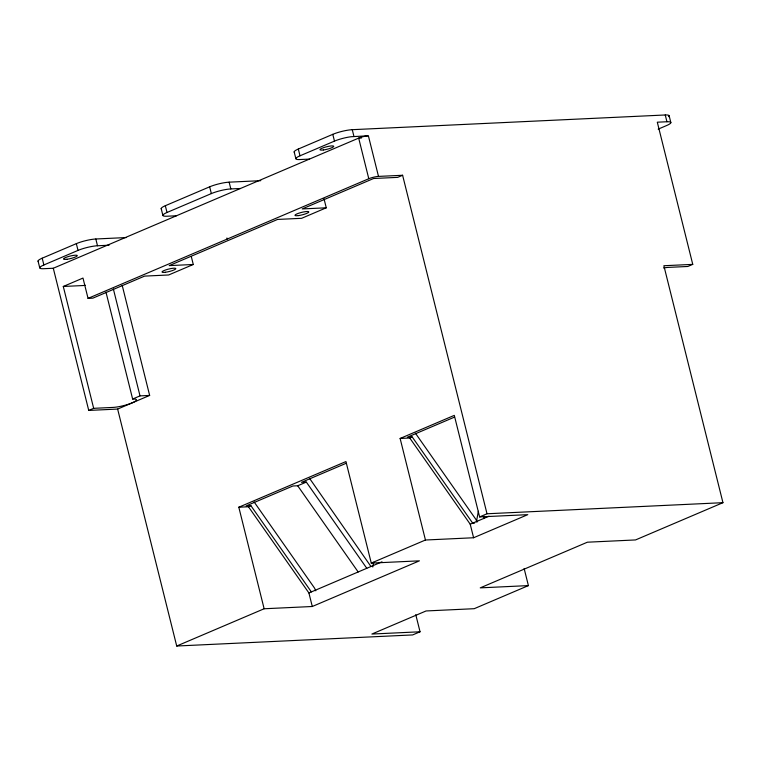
<?xml version="1.0" encoding="UTF-8"?>
<svg xmlns="http://www.w3.org/2000/svg" width="761" height="761" viewBox="0 0 761 761"><rect width="100%" height="100%" fill="white"/><g stroke="black" fill="none" stroke-linecap="round" stroke-linejoin="round"><path stroke-width="1.14" d="M372.785 566.993L373.651 562.322M476.434 521.742L478.365 511.249M483.815 518.593L484.253 516.262M38.478 261.603A14.183 2.54 -14 0 1 42.197 258.188L76.338 243.644A14.183 2.54 -14 0 1 95.819 238.992L126.269 237.556M161.608 209.123A14.183 2.54 -14 0 1 165.327 205.717L209.656 186.816A14.183 2.54 -14 0 1 229.137 182.164L260.766 180.68M294.593 152.447A14.183 2.54 -14 0 1 298.312 149.032L332.785 134.336A14.183 2.54 -14 0 1 352.267 129.684L665.247 114.978A14.183 2.54 -14 0 1 668.662 116.68M658.179 129.132L666.722 125.489A14.183 2.54 -14 0 0 666.94 121.75L657.304 122.198L692.757 264.371L663.868 265.732L722.95 502.679L487.011 513.77L402.607 175.268L378.502 176.409L368.372 135.791L367.734 135.829A7.096 1.265 -14 0 0 359.344 137.827L53.289 268.252L43.662 268.709A14.183 2.54 -14 0 1 43.881 264.961L78.022 250.407A14.183 2.54 -14 0 1 97.503 245.765L109.061 245.213M176.419 215.782L166.792 216.229A14.183 2.54 -14 0 1 167.011 212.481L211.349 193.589A14.183 2.54 -14 0 1 230.83 188.937L240.457 188.481M309.413 159.097L299.777 159.553A14.183 2.54 -14 0 1 300.005 155.805L334.479 141.108A14.183 2.54 -14 0 1 351.125 136.723L367.734 135.829M105.969 292.11L132.633 399.03A14.183 2.54 -14 0 1 132.404 402.769A14.183 2.54 -14 0 1 112.932 407.42L93.67 408.324L63.287 286.469L82.987 278.069L88.048 298.379L92.861 298.15L144.58 276.11L168.647 274.978L193.275 264.486L191.306 256.59M88.048 298.379L368.79 178.721A7.096 1.265 -14 0 1 377.856 176.447L378.502 176.409M324.015 198.783L326.269 207.801L301.641 218.302L277.565 219.434L169.199 265.618L193.275 264.486M402.607 175.268L397.68 177.37L373.603 178.502L302.193 208.933L326.269 207.801M53.289 268.252L88.742 410.426L93.67 408.324M132.633 399.03L140.014 395.882L149.651 395.425L122.198 285.356M88.742 410.426L117.632 409.066L149.651 395.425M692.757 264.371L687.83 266.474L668.577 267.377A14.183 2.54 -14 0 0 663.573 267.958M264.134 608.762L238.811 507.216L345.951 461.556L371.273 563.102L419.416 560.838L312.286 606.498L264.134 608.762L176.714 646.022L117.632 409.066M425.447 540.015L400.124 438.46L454.298 415.373L479.62 516.919L527.773 514.655L473.599 537.751L425.447 540.015L371.273 563.102M346.122 463.306L301.508 482.312L306.331 482.094L366.792 568.296M454.193 417.247L407.401 437.185L412.215 436.957L472.686 523.159L474.607 523.073M238.811 507.216L248.447 506.759L250.911 505.713L311.373 591.915M250.911 505.713L246.098 505.932L292.88 485.994L297.694 485.765L306.331 482.094M400.124 438.46L409.751 438.013L412.215 436.957M479.62 516.919L487.011 513.77M248.447 506.759L308.909 592.962L382.022 561.799M409.751 438.013L470.222 524.205L489.009 516.205M415.772 614.669L420.043 631.782L412.652 634.931L176.714 646.022M524.129 568.486L528.4 585.599L474.217 608.695L426.065 610.959L371.891 634.046L420.043 631.782M722.95 502.679L635.53 539.939L587.378 542.203L480.248 587.863L528.4 585.599M361.561 137.969L358.678 138.102L368.79 178.721M63.287 286.469L82.54 285.565A14.183 2.54 -14 0 0 85.375 285.299M415.43 433.218L475.901 519.421L477.099 522.056M309.546 478.346L370.807 566.308M297.694 485.765L358.165 571.968M254.126 501.965L314.588 588.167L315.786 590.802M669.176 115.891L670.86 122.654M665.247 114.978L666.94 121.75M470.222 524.205L473.599 537.751M332.785 134.336L334.479 141.108M298.312 149.032L300.005 155.805M294.165 151.867L295.858 158.64M229.137 182.164L230.83 188.937M226.921 237.993L227.197 239.078M209.656 186.816L211.349 193.589M308.909 592.962L312.286 606.498M165.327 205.717L167.011 212.481M161.18 208.552L162.864 215.325M113.36 288.961L140.014 395.882M95.819 238.992L97.503 245.765M76.338 243.644L78.022 250.407M42.197 258.188L43.881 264.961M38.05 261.033L39.734 267.796M352.267 129.684L353.951 136.466M298.407 215.591A7.096 1.265 -14 0 0 308.804 211.977A7.096 1.265 -14 0 0 298.54 213.289A7.096 1.265 -14 0 0 298.407 215.591M323.358 149.974A7.096 1.265 -14 0 0 333.756 146.359A7.096 1.265 -14 0 0 323.492 147.682A7.096 1.265 -14 0 0 323.358 149.974M66.901 259.273A7.096 1.265 -14 0 0 77.299 255.658A7.096 1.265 -14 0 0 67.035 256.98A7.096 1.265 -14 0 0 66.901 259.273M165.413 272.267A7.096 1.265 -14 0 0 175.81 268.652A7.096 1.265 -14 0 0 165.546 269.974A7.096 1.265 -14 0 0 165.413 272.267"/></g></svg>
